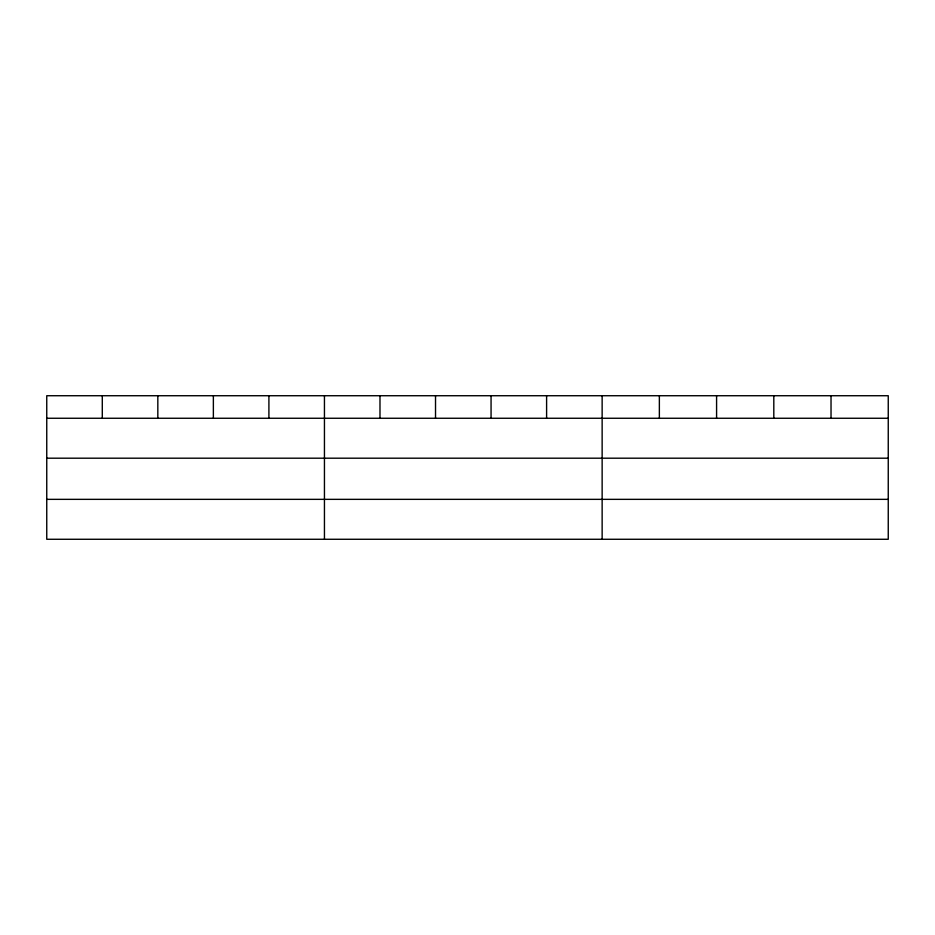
<?xml version="1.0" encoding="UTF-8"?>
<svg xmlns="http://www.w3.org/2000/svg" width="935" height="935" viewBox="0 0 935 935"><rect width="100%" height="100%" fill="white"/><g stroke="black" fill="none" stroke-linecap="round" stroke-linejoin="round"><path stroke-width="1.4" d="M888.25 458.197L888.25 395.727L46.75 395.727L46.75 539.273L888.25 539.273L888.25 458.197L46.75 458.197M46.75 418.261L888.25 418.261M46.75 499.348L888.25 499.348M831.028 395.727L831.028 418.261M773.806 395.727L773.806 418.261M716.584 395.727L716.584 418.261M659.362 395.727L659.362 418.261M602.14 395.727L602.14 539.273M546.601 395.727L546.601 418.261M491.062 395.727L491.062 418.261M435.523 395.727L435.523 418.261M379.984 395.727L379.984 418.261M324.445 395.727L324.445 539.273M268.906 395.727L268.906 418.261M213.367 395.727L213.367 418.261M157.828 395.727L157.828 418.261M102.289 395.727L102.289 418.261"/></g></svg>
